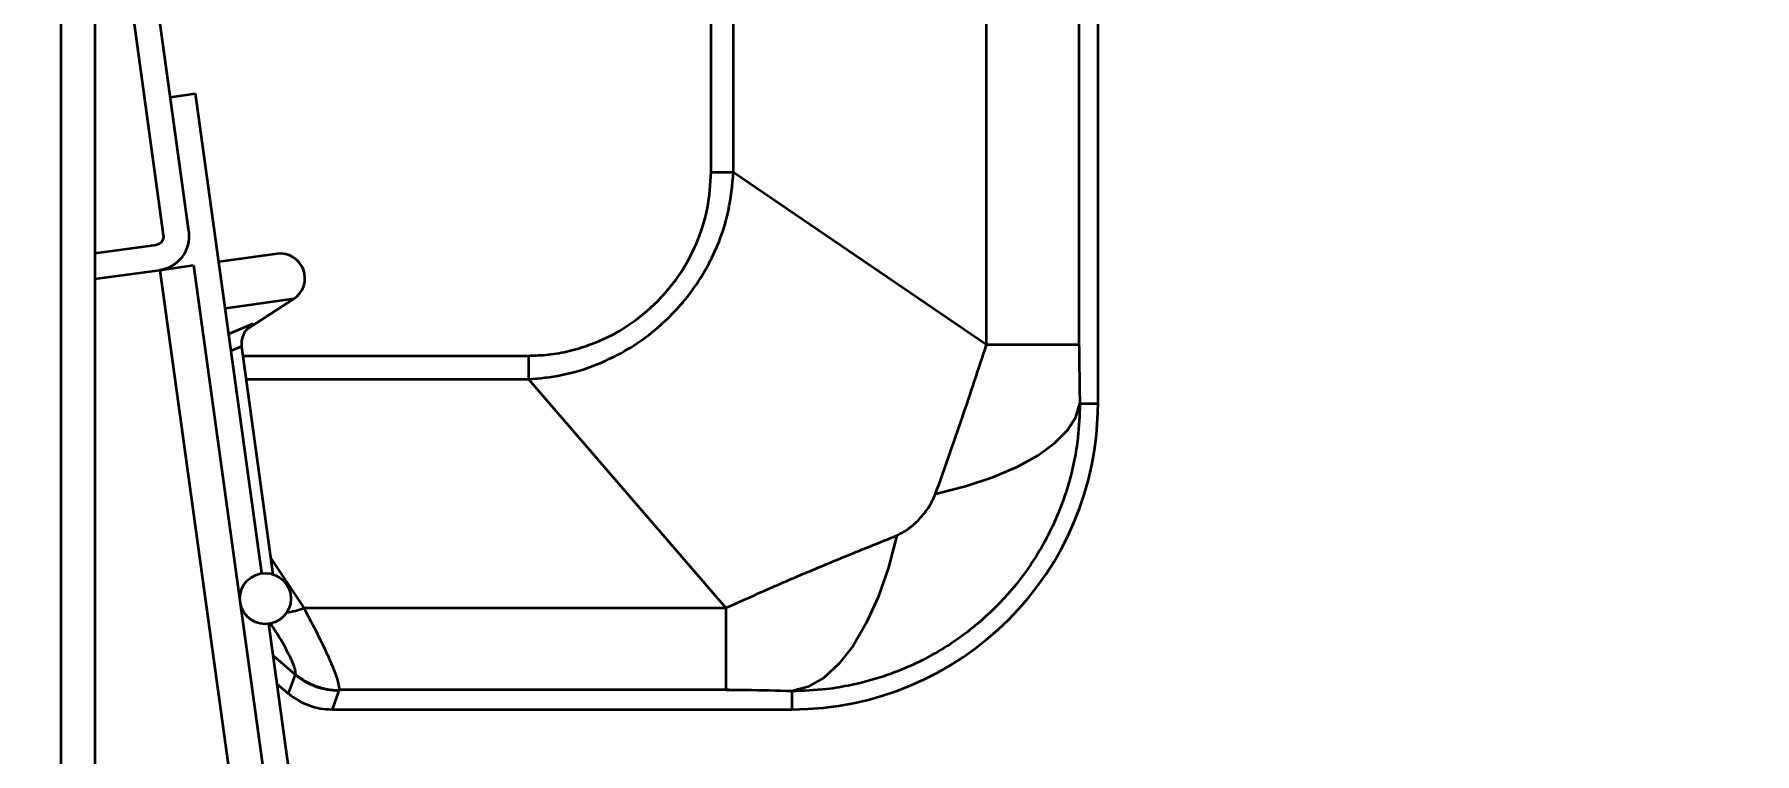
# Model space of a CAD drawing. Header units: millimetres. Extents: x 0 to 420, y 0 to 297.
# Drawn here: x 332.19 to 333.202, y 158.291 to 158.714 of the extents above; entities that cross this region are included whole.
import ezdxf

# ---------------------------------------------------------------- set-up
doc = ezdxf.new("R2010")
doc.units = ezdxf.units.MM
doc.layers.add('尺寸线层', color=150, linetype='Continuous')
doc.styles.add('SLDTEXTSTYLE2', font='TXT', dxfattribs={"width": 0.7})
doc.dimstyles.new('SLDDIMSTYLE0', dxfattribs={"dimtxt": 3.5, "dimasz": 3.302, "dimexe": 0, "dimexo": 0.0625, "dimgap": 0.875, "dimtad": 1, "dimdec": 1, "dimlfac": 100, "dimrnd": 1e-09, "dimzin": 12, "dimdsep": 46, "dimtxsty": 'SLDTEXTSTYLE2', "dimsah": 1, "dimcen": 0.09, "dimadec": 0, "dimazin": 3, "dimtfac": 1, "dimtdec": 3, "dimtofl": 0, "dimtmove": 0, "dimatfit": 3, "dimfxl": 0, "dimfrac": 2, "dimtolj": 1, "dimtzin": 12, "dimarcsym": 0})

# ---------------------------------------------------------------- blocks, each defined once
blk = doc.blocks.new('_D')
at = {"layer": '尺寸线层'}
for p, q in [((291.9431, 202.6412), (364.6876, 202.6412)), ((363.6876, 202.6412), (363.6876, 128.5802)), ((326.1167, 128.5802), (364.6876, 128.5802))]:
    blk.add_line(p, q, dxfattribs=at)
for points in [[(363.6876, 202.6412), (363.1796, 199.3392), (364.1956, 199.3392)], [(363.6876, 128.5802), (364.1956, 131.8822), (363.1796, 131.8822)]]:
    blk.add_solid(points, dxfattribs=at)
at = {"layer": '尺寸线层', "insert": (359.1758, 158.5376), "char_height": 3.5, "attachment_point": 1, "rotation": 90, "style": 'SLDTEXTSTYLE2'}
blk.add_mtext('7406.11', dxfattribs=at)
blk = doc.blocks.new('_D_1')
at = {"layer": '尺寸线层'}
for p, q in [((326.467, 174.1922), (355.2968, 174.1922)), ((354.2968, 174.1922), (354.2968, 152.1922)), ((325.3789, 152.1922), (355.2968, 152.1922))]:
    blk.add_line(p, q, dxfattribs=at)
for points in [[(354.2968, 174.1922), (353.7888, 170.8902), (354.8048, 170.8902)], [(354.2968, 152.1922), (354.8048, 155.4942), (353.7888, 155.4942)]]:
    blk.add_solid(points, dxfattribs=at)
at = {"layer": '尺寸线层', "insert": (349.785, 160.8345), "char_height": 3.5, "attachment_point": 1, "rotation": 90, "style": 'SLDTEXTSTYLE2'}
blk.add_mtext('2200', dxfattribs=at)

msp = doc.modelspace()

# ---------------------------------------------------------------- linework, layer by layer
at = {"color": 7, "linetype": 'Continuous', "lineweight": 35}
for p, q in [((332.2056, 158.9317), (332.2056, 151.6317)), ((332.2256, 158.9317), (332.2256, 151.6317)), ((332.5881, 158.6328), (332.5881, 158.8393)), ((332.5881, 158.6328), (332.5881, 158.8393)), ((332.6012, 158.6328), (332.6012, 158.8393)), ((332.6012, 158.6328), (332.6012, 158.8393)), ((332.7501, 158.5313), (332.7501, 158.7837)), ((332.7501, 158.5313), (332.7501, 158.7837)), ((332.8156, 158.4967), (332.8156, 158.7708)), ((332.8156, 158.4967), (332.8156, 158.7708)), ((332.8044, 158.7667), (332.8044, 158.5313)), ((332.8044, 158.7667), (332.8044, 158.5313)), ((332.2661, 158.5957), (332.2443, 158.7542)), ((332.281, 158.5978), (332.2591, 158.7563)), ((332.2701, 158.677), (332.2849, 158.6791)), ((332.3238, 158.3968), (332.2849, 158.6791)), ((332.5881, 158.6328), (332.6012, 158.6328)), ((332.5881, 158.6328), (332.6012, 158.6328)), ((332.6012, 158.6328), (332.7501, 158.5313)), ((332.6012, 158.6328), (332.7501, 158.5313)), ((332.2256, 158.5851), (332.2619, 158.5901)), ((332.2639, 158.5752), (332.2837, 158.578)), ((332.2688, 158.5766), (332.2689, 158.5759)), ((332.2837, 158.578), (333.1848, 152.0398)), ((332.3328, 158.5847), (332.2986, 158.58)), ((332.2256, 158.57), (332.2639, 158.5752)), ((332.2256, 158.57), (332.2639, 158.5752)), ((332.2639, 158.5752), (333.165, 152.037)), ((332.3426, 158.5582), (332.3024, 158.5526)), ((332.3154, 158.5406), (332.3426, 158.5582)), ((332.3044, 158.5376), (332.3188, 158.5438)), ((332.3119, 158.5303), (332.3058, 158.5276)), ((332.3119, 158.5303), (332.3304, 158.3962)), ((332.7501, 158.5313), (332.8044, 158.5313)), ((332.7501, 158.5313), (332.8044, 158.5313)), ((332.3126, 158.5248), (332.4806, 158.5248)), ((332.3126, 158.5248), (332.4806, 158.5248)), ((332.4806, 158.5248), (332.4806, 158.5109)), ((332.4806, 158.5248), (332.4806, 158.5109)), ((332.3146, 158.5109), (332.4806, 158.5109)), ((332.3146, 158.5109), (332.4806, 158.5109)), ((332.4806, 158.5109), (332.5967, 158.3764)), ((332.4806, 158.5109), (332.5967, 158.3764)), ((332.8049, 158.4967), (332.8156, 158.4967)), ((332.8049, 158.4967), (332.8156, 158.4967)), ((332.329, 158.4059), (332.3485, 158.3764)), ((332.329, 158.4059), (332.3485, 158.3764)), ((332.3485, 158.3764), (332.5967, 158.3764)), ((332.3485, 158.3764), (332.5967, 158.3764)), ((332.3511, 158.1986), (332.3279, 158.367)), ((332.3306, 158.3481), (332.3435, 158.3372)), ((332.3306, 158.3481), (332.3435, 158.3372)), ((332.3435, 158.3372), (332.3394, 158.326)), ((332.3435, 158.3372), (332.3394, 158.326)), ((332.3328, 158.3316), (332.3394, 158.326)), ((332.3328, 158.3316), (332.3394, 158.326)), ((332.3692, 158.3278), (332.3651, 158.3167)), ((332.3692, 158.3278), (332.3651, 158.3167)), ((332.3692, 158.3278), (332.3693, 158.3281)), ((332.3692, 158.3278), (332.3693, 158.3281)), ((332.5967, 158.3281), (332.3693, 158.3281)), ((332.5967, 158.3281), (332.3693, 158.3281)), ((332.6356, 158.3274), (332.6356, 158.3167)), ((332.6356, 158.3274), (332.6356, 158.3167)), ((332.3651, 158.3167), (332.6356, 158.3167)), ((332.3651, 158.3167), (332.6356, 158.3167))]:
    msp.add_line(p, q, dxfattribs=at)
at = {"color": 7, "linetype": 'Continuous', "lineweight": 35, "flags": 128}
for points in [[(332.7201, 158.4436), (332.7377, 158.4481), (332.7537, 158.4534), (332.768, 158.4595), (332.7802, 158.4661), (332.7901, 158.4733), (332.7976, 158.4809), (332.8026, 158.4887), (332.8049, 158.4967)], [(332.7201, 158.4436), (332.7377, 158.4481), (332.7537, 158.4534), (332.768, 158.4595), (332.7802, 158.4661), (332.7901, 158.4733), (332.7976, 158.4809), (332.8026, 158.4887), (332.8049, 158.4967)], [(332.6972, 158.419), (332.6923, 158.4001), (332.6863, 158.3828), (332.6793, 158.3674), (332.6716, 158.3541), (332.6632, 158.3434), (332.6543, 158.3352), (332.645, 158.3299), (332.6356, 158.3274)], [(332.6972, 158.419), (332.6923, 158.4001), (332.6863, 158.3828), (332.6793, 158.3674), (332.6716, 158.3541), (332.6632, 158.3434), (332.6543, 158.3352), (332.645, 158.3299), (332.6356, 158.3274)]]:
    msp.add_lwpolyline(points, dxfattribs=at)
at = {"color": 7, "linetype": 'Continuous', "lineweight": 35}
msp.add_circle((332.3259, 158.3819), 0.015, dxfattribs=at)
for centre, radius, start, end in [((332.2612, 158.5951), 0.02, 277.847, 7.847), ((332.2612, 158.5951), 0.005, 277.847, 7.847), ((332.3347, 158.5704), 0.0145, 302.847, 97.847), ((332.6356, 158.4967), 0.18, 270, 0), ((332.6356, 158.4967), 0.18, 270, 0), ((332.3312, 158.4211), 0.048, 278.6897, 291.1143), ((332.3312, 158.4211), 0.048, 278.6897, 291.1143), ((332.3692, 158.3679), 0.0401, 230.0586, 269.9414), ((332.3692, 158.3679), 0.0401, 230.0586, 269.9414), ((332.3694, 158.3681), 0.0401, 230.0076, 269.8731), ((332.3694, 158.3681), 0.0401, 230.0076, 269.8731)]:
    msp.add_arc(centre, radius, start, end, dxfattribs=at)
msp.add_ellipse((332.3652, 158.3567), major_axis=(-0.0137, -0.0376), ratio=0.998448, start_param=5.934618, end_param=6.631752, dxfattribs=at)
msp.add_ellipse((332.3652, 158.3567), major_axis=(-0.0137, -0.0376), ratio=0.998448, start_param=5.934618, end_param=6.631752, dxfattribs=at)
for points, knots in [([(332.4806, 158.5248), (332.4846, 158.5249), (332.4927, 158.5252), (332.5048, 158.5274), (332.52, 158.532), (332.5374, 158.5405), (332.5551, 158.5544), (332.5696, 158.5714), (332.5801, 158.5907), (332.5868, 158.6114), (332.5876, 158.6258), (332.5881, 158.6328)], [0, 0, 0, 0, 0.070722, 0.143758, 0.21913, 0.352151, 0.485358, 0.616819, 0.745052, 0.874872, 1, 1, 1, 1]), ([(332.4806, 158.5109), (332.4872, 158.5115), (332.501, 158.5129), (332.5193, 158.5186), (332.5359, 158.5264), (332.5499, 158.5354), (332.5624, 158.5461), (332.5736, 158.5583), (332.583, 158.5716), (332.592, 158.5889), (332.599, 158.6092), (332.6005, 158.6252), (332.6012, 158.6328)], [0, 0, 0, 0, 0.105818, 0.221247, 0.303726, 0.397637, 0.486458, 0.56599, 0.660847, 0.744444, 0.877991, 1, 1, 1, 1]), ([(332.4806, 158.5248), (332.4846, 158.5249), (332.4927, 158.5252), (332.5048, 158.5274), (332.52, 158.532), (332.5374, 158.5405), (332.5551, 158.5544), (332.5696, 158.5714), (332.5801, 158.5907), (332.5868, 158.6114), (332.5876, 158.6258), (332.5881, 158.6328)], [0, 0, 0, 0, 0.070722, 0.143758, 0.21913, 0.352151, 0.485358, 0.616819, 0.745052, 0.874872, 1, 1, 1, 1]), ([(332.4806, 158.5109), (332.4872, 158.5115), (332.501, 158.5129), (332.5193, 158.5186), (332.5359, 158.5264), (332.5499, 158.5354), (332.5624, 158.5461), (332.5736, 158.5583), (332.583, 158.5716), (332.592, 158.5889), (332.599, 158.6092), (332.6005, 158.6252), (332.6012, 158.6328)], [0, 0, 0, 0, 0.105818, 0.2212473, 0.3037262, 0.3976368, 0.4864575, 0.5659903, 0.6608474, 0.7444437, 0.8779913, 1, 1, 1, 1]), ([(332.3188, 158.5438), (332.3188, 158.5438), (332.3179, 158.5432), (332.3158, 158.5416), (332.3134, 158.5384), (332.3118, 158.5344), (332.3119, 158.5316), (332.3119, 158.5303)], [0, 0, 0, 0, 0.004504, 0.202659, 0.48961, 0.744217, 1, 1, 1, 1]), ([(332.7201, 158.4436), (332.7254, 158.4586), (332.7357, 158.4878), (332.7454, 158.5171), (332.7501, 158.5313)], [0, 0, 0, 0, 0.513929, 1, 1, 1, 1]), ([(332.7201, 158.4436), (332.7254, 158.4586), (332.7357, 158.4878), (332.7454, 158.5171), (332.7501, 158.5313)], [0, 0, 0, 0, 0.513929, 1, 1, 1, 1]), ([(332.8044, 158.5313), (332.8045, 158.5286), (332.8045, 158.5219), (332.8047, 158.5102), (332.8048, 158.5016), (332.8049, 158.4967)], [0, 0, 0, 0, 0.2265988, 0.561025, 1, 1, 1, 1]), ([(332.8044, 158.5313), (332.8045, 158.5286), (332.8045, 158.5219), (332.8047, 158.5102), (332.8048, 158.5016), (332.8049, 158.4967)], [0, 0, 0, 0, 0.226599, 0.561025, 1, 1, 1, 1]), ([(332.8049, 158.4967), (332.8047, 158.4899), (332.8043, 158.4787), (332.8017, 158.4625), (332.798, 158.4477), (332.7907, 158.4271), (332.7779, 158.4028), (332.7573, 158.3774), (332.7323, 158.3563), (332.7096, 158.3437), (332.6922, 158.3369), (332.6813, 158.3335), (332.6693, 158.3306), (332.6541, 158.328), (332.6424, 158.3276), (332.6356, 158.3274)], [0, 0, 0, 0, 0.076443, 0.126237, 0.185346, 0.248673, 0.371897, 0.493418, 0.615548, 0.739261, 0.783292, 0.826338, 0.868398, 0.923222, 1, 1, 1, 1]), ([(332.8049, 158.4967), (332.8047, 158.4899), (332.8043, 158.4787), (332.8017, 158.4625), (332.798, 158.4477), (332.7907, 158.4271), (332.7779, 158.4028), (332.7573, 158.3774), (332.7323, 158.3563), (332.7096, 158.3437), (332.6922, 158.3369), (332.6813, 158.3335), (332.6693, 158.3306), (332.6541, 158.328), (332.6424, 158.3276), (332.6356, 158.3274)], [0, 0, 0, 0, 0.076443, 0.126237, 0.185346, 0.248673, 0.371897, 0.493418, 0.615548, 0.739261, 0.783292, 0.826338, 0.868398, 0.923222, 1, 1, 1, 1]), ([(332.6972, 158.419), (332.6995, 158.4202), (332.7045, 158.4228), (332.7109, 158.4288), (332.7165, 158.4357), (332.7189, 158.441), (332.7201, 158.4436)], [0, 0, 0, 0, 0.228464, 0.490672, 0.757738, 1, 1, 1, 1]), ([(332.6972, 158.419), (332.6995, 158.4202), (332.7045, 158.4228), (332.7109, 158.4288), (332.7165, 158.4357), (332.7189, 158.441), (332.7201, 158.4436)], [0, 0, 0, 0, 0.228464, 0.490672, 0.757738, 1, 1, 1, 1]), ([(332.5967, 158.3764), (332.6012, 158.3784), (332.6103, 158.3824), (332.623, 158.3881), (332.6345, 158.3931), (332.6496, 158.3996), (332.6708, 158.4083), (332.6882, 158.4153), (332.6972, 158.419)], [0, 0, 0, 0, 0.140816, 0.284488, 0.382285, 0.482496, 0.729213, 1, 1, 1, 1]), ([(332.5967, 158.3764), (332.6012, 158.3784), (332.6103, 158.3824), (332.623, 158.3881), (332.6345, 158.3931), (332.6496, 158.3996), (332.6708, 158.4083), (332.6882, 158.4153), (332.6972, 158.419)], [0, 0, 0, 0, 0.140816, 0.284488, 0.382285, 0.482496, 0.729213, 1, 1, 1, 1]), ([(332.3485, 158.3764), (332.3519, 158.37), (332.3586, 158.3574), (332.3653, 158.3425), (332.3693, 158.3316), (332.3693, 158.3292), (332.3693, 158.3281)], [0, 0, 0, 0, 0.245129, 0.480308, 0.739086, 1, 1, 1, 1]), ([(332.3485, 158.3764), (332.3519, 158.37), (332.3586, 158.3574), (332.3653, 158.3425), (332.3693, 158.3316), (332.3693, 158.3292), (332.3693, 158.3281)], [0, 0, 0, 0, 0.245129, 0.480308, 0.739086, 1, 1, 1, 1]), ([(332.5967, 158.3764), (332.5967, 158.3697), (332.5967, 158.3561), (332.5967, 158.3414), (332.5967, 158.3312), (332.5967, 158.3291), (332.5967, 158.3281)], [0, 0, 0, 0, 0.247804, 0.5, 0.752196, 1, 1, 1, 1]), ([(332.5967, 158.3764), (332.5967, 158.3697), (332.5967, 158.3561), (332.5967, 158.3414), (332.5967, 158.3312), (332.5967, 158.3291), (332.5967, 158.3281)], [0, 0, 0, 0, 0.247804, 0.5, 0.752196, 1, 1, 1, 1]), ([(332.3437, 158.3374), (332.3437, 158.3384), (332.3438, 158.3403), (332.3399, 158.3489), (332.335, 158.3581), (332.3303, 158.3651), (332.3288, 158.3674)], [0, 0, 0, 0, 0.306328, 0.597683, 0.86685, 1, 1, 1, 1]), ([(332.3437, 158.3374), (332.3437, 158.3384), (332.3438, 158.3403), (332.3399, 158.3489), (332.335, 158.3581), (332.3303, 158.3651), (332.3288, 158.3674)], [0, 0, 0, 0, 0.306328, 0.597683, 0.86685, 1, 1, 1, 1]), ([(332.5967, 158.3283), (332.5968, 158.3283), (332.5969, 158.3282), (332.5976, 158.3281), (332.5984, 158.3281), (332.5989, 158.3281)], [0, 0, 0, 0, 0.207126, 0.438229, 1, 1, 1, 1]), ([(332.5967, 158.3283), (332.5968, 158.3283), (332.5969, 158.3282), (332.5976, 158.3281), (332.5984, 158.3281), (332.5989, 158.3281)], [0, 0, 0, 0, 0.207126, 0.438229, 1, 1, 1, 1]), ([(332.6356, 158.3274), (332.6266, 158.3276), (332.6155, 158.3279), (332.6027, 158.328), (332.5988, 158.3281), (332.5973, 158.3281), (332.5967, 158.3281)], [0, 0, 0, 0, 0.712288, 0.891315, 0.960245, 1, 1, 1, 1]), ([(332.6356, 158.3274), (332.6266, 158.3276), (332.6155, 158.3279), (332.6027, 158.328), (332.5988, 158.3281), (332.5973, 158.3281), (332.5967, 158.3281)], [0, 0, 0, 0, 0.712288, 0.891315, 0.960245, 1, 1, 1, 1])]:
    msp.add_open_spline(points, degree=3, knots=knots, dxfattribs=at)

# ---------------------------------------------------------------- dimensions: what is measured, and where the dimension line sits
at = {"layer": '尺寸线层'}
for base, p1, p2, picture, middle in [((363.6876, 128.5802), (291.9431, 202.6412), (326.1167, 128.5802), '_D', (363.6876, 163.9067)), ((354.2968, 152.1922), (326.467, 174.1922), (325.3789, 152.1922), '_D_1', (354.2968, 163.9067))]:
    dim = msp.add_linear_dim(base=base, p1=p1, p2=p2, angle=90, dimstyle='SLDDIMSTYLE0', dxfattribs=at)
    dim.commit()
    dim.dimension.update_dxf_attribs({"geometry": picture, "text_midpoint": middle, "dimtype": 160})

doc.saveas('drawing.dxf')
